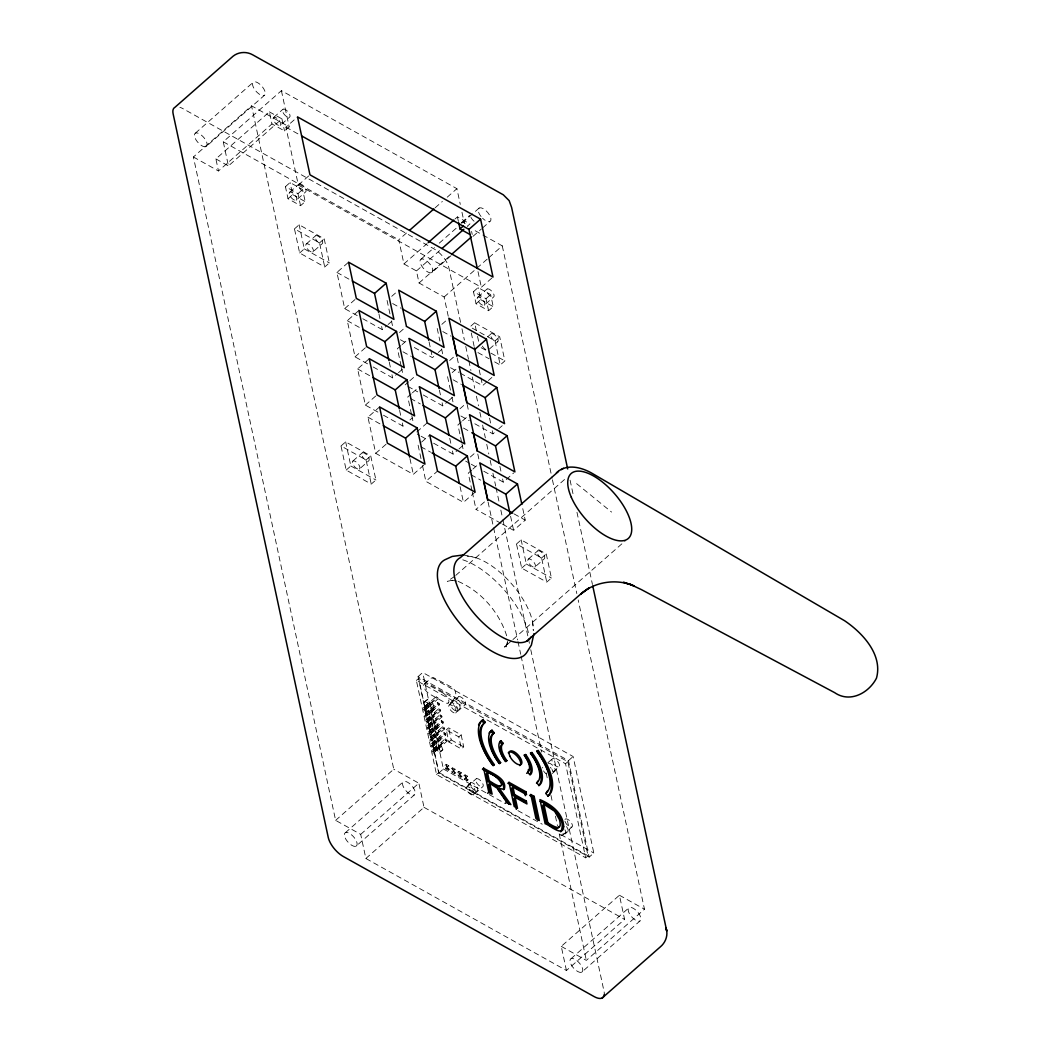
<?xml version="1.0" encoding="UTF-8"?>
<svg xmlns="http://www.w3.org/2000/svg" width="1051" height="1051" viewBox="0 0 1051 1051"><rect width="100%" height="100%" fill="white"/><g stroke="black" fill="none" stroke-linecap="round" stroke-linejoin="round"><path stroke-width="0.75" stroke-dasharray="5 3.75" d="M507.331 643.159L507.515 641.32M507.121 642.739L505.912 646.996L508.001 643.619L504.362 647.088L511.706 640.637M424.591 706.653L426.811 704.695M425.891 712.683L428.112 710.726M427.179 718.713L429.399 716.756M428.466 724.756L430.687 722.786M429.767 730.787L431.987 728.816M431.055 736.817L433.275 734.846M432.355 742.847L434.575 740.889M433.643 748.877L435.863 746.919M195.42 133.109L253.58 81.978M566.436 970.507L561.26 946.373L619.42 895.242L624.596 919.362L566.436 970.507L365.866 858.483L360.69 834.363L335.624 820.358L193.397 156.98L251.557 105.836L289.17 126.843L284.506 130.928L271.973 123.926L269.384 111.866L215.889 158.911L218.477 170.985L271.973 123.926M206.114 146.588A8.644 3.849 48.7 0 0 201.135 134.935A8.644 3.849 48.7 0 0 195.052 138.036A8.644 3.849 48.7 0 0 206.114 146.588L264.261 95.457A8.644 3.849 48.7 0 0 259.295 83.791A8.644 3.849 48.7 0 0 253.199 86.891A8.644 3.849 48.7 0 0 264.261 95.457M269.384 111.866L281.931 118.868L228.422 165.913L223.259 141.793L281.405 90.662L456.909 188.681L460.285 204.406M273.746 117.357L283.047 109.173M280.157 125.45A5.189 2.312 48.7 0 0 277.175 118.448A5.189 2.312 48.7 0 0 273.523 120.313A5.189 2.312 48.7 0 0 280.157 125.45L289.459 117.265A5.189 2.312 48.7 0 0 286.476 110.263A5.189 2.312 48.7 0 0 282.824 112.129A5.189 2.312 48.7 0 0 289.459 117.265M491.829 278.068L481.358 287.265L298.326 185.042L285.925 127.158L297.551 116.924M285.425 186.644L290.076 182.559L302.609 189.561L305.197 201.621L300.547 205.707L288.013 198.718L285.425 186.644L297.959 193.647L300.547 205.707M289.774 192.136L299.075 183.951M298.326 185.042L308.797 175.845M288.013 198.718L292.664 194.619L290.076 182.559M297.959 193.647L302.609 189.561M296.185 200.229A5.189 2.312 48.7 0 0 293.203 193.226A5.189 2.312 48.7 0 0 289.55 195.092A5.189 2.312 48.7 0 0 296.185 200.229L305.499 192.044A5.189 2.312 48.7 0 0 302.517 185.042A5.189 2.312 48.7 0 0 298.852 186.907A5.189 2.312 48.7 0 0 305.499 192.044M294.477 228.868L299.128 224.769L324.194 238.774L329.37 262.895L324.72 266.993L299.64 252.989L294.477 228.868L319.543 242.873L324.72 266.993M306.38 243.885L315.694 235.7M299.64 252.989L304.291 248.89L299.128 224.769M319.543 242.873L324.194 238.774M312.804 251.977A5.189 2.312 48.7 0 0 309.822 244.975A5.189 2.312 48.7 0 0 306.156 246.84A5.189 2.312 48.7 0 0 312.804 251.977L322.105 243.793A5.189 2.312 48.7 0 0 319.123 236.79A5.189 2.312 48.7 0 0 315.471 238.656A5.189 2.312 48.7 0 0 322.105 243.793M357.222 315.615L344.689 308.613L336.924 272.432L348.564 262.198M448.238 316.233L444.126 296.999L419.047 282.995L416.459 270.935L403.926 263.932L398.763 239.812L407.236 232.363M435.101 207.848L442.366 201.464M447.214 197.194L456.909 188.681M344.689 308.613L356.315 298.392M403.926 263.932L427.034 243.622M454.991 219.028L457.435 216.887L469.968 223.889L467.537 226.031M367.561 363.856L355.028 356.854L347.277 320.673L358.903 310.452M461.783 222.378L469.928 215.219M421.07 259.137L434.391 247.419M439.239 243.162L457.408 227.174M462.256 222.917L479.217 208.006M416.459 270.935L439.568 250.624M391.721 296.343L396.372 292.257M419.047 282.995L450.669 255.196M431.764 272.616A8.644 3.849 48.7 0 0 426.785 260.963A8.644 3.849 48.7 0 0 420.689 264.064A8.644 3.849 48.7 0 0 431.764 272.616L451.142 255.577M472.95 236.396L481.437 228.934M482.645 227.87L489.911 221.485M362.792 318.729L382.288 329.62L386.952 325.534M388.108 324.509L393.928 319.386M355.028 356.854L366.654 346.633M377.913 412.11L365.367 405.108L357.616 368.927L369.243 358.693M399.485 332.523L406.461 326.388M444.126 296.999L475.617 269.306M476.839 268.241L487.743 258.651M488.951 257.587L502.273 245.868L473.029 229.525M400.904 345.608L397.409 348.682L401.127 365.984M402.073 344.597L409.049 338.448M473.462 291.666L478.113 287.58L490.646 294.582L493.234 306.642L488.584 310.728L476.05 303.726L473.462 291.666L485.996 298.668L488.584 310.728M441.867 324.352L446.517 320.266M477.811 297.157L487.112 288.972M476.05 303.726L480.701 299.64L478.113 287.58M373.131 366.97L392.64 377.861L397.291 373.775M398.447 372.75L403.098 368.665M485.996 298.668L490.646 294.582M365.367 405.108L377.007 394.874M484.235 305.25A5.189 2.312 48.7 0 0 481.24 298.248A5.189 2.312 48.7 0 0 477.588 300.113A5.189 2.312 48.7 0 0 484.235 305.25L493.536 297.065A5.189 2.312 48.7 0 0 490.554 290.063A5.189 2.312 48.7 0 0 486.889 291.928A5.189 2.312 48.7 0 0 493.536 297.065M414.33 347.513L432.434 357.629L437.085 353.53M438.254 352.505L441.735 349.444M474.632 322.788L469.981 326.887L495.047 340.892L500.223 365.012L504.874 360.913L499.698 336.793L474.632 322.788L476.248 330.329M423.789 465.146L413.319 474.356L375.719 453.349L367.955 417.168L379.582 406.934M405.174 384.863L408.655 381.802M409.824 380.777L416.8 374.642M341.01 445.966L345.674 441.88L370.74 455.884L375.916 480.005L371.253 484.091L346.186 470.099L341.01 445.966L366.09 459.97L371.253 484.091M411.243 393.862L407.762 396.923L411.466 414.239M412.412 392.838L419.388 386.702M449.631 360.532L454.282 356.447M487.703 336.793L491.198 333.719M452.206 372.593L456.87 368.507M352.926 460.995L362.227 452.81M346.186 470.099L350.837 466L345.674 441.88M495.047 340.892L499.698 336.793M489.464 348.971L497.609 341.811A5.189 2.312 48.7 0 0 494.627 334.809A5.189 2.312 48.7 0 0 490.975 336.675A5.189 2.312 48.7 0 0 497.609 341.811M383.484 415.224L402.98 426.115L405.305 424.065M409.956 419.98L412.281 417.93M366.09 459.97L370.74 455.884M375.719 453.349L386.177 444.153M359.35 469.074A5.189 2.312 48.7 0 0 356.355 462.085A5.189 2.312 48.7 0 0 352.702 463.938A5.189 2.312 48.7 0 0 359.35 469.074L368.651 460.89A5.189 2.312 48.7 0 0 365.669 453.901A5.189 2.312 48.7 0 0 362.004 455.753A5.189 2.312 48.7 0 0 368.651 460.89M423.277 394.979L442.786 405.87L447.437 401.784M448.593 400.759L453.244 396.661M427.14 422.883L415.513 433.117L419.691 435.442M460.299 373.184L482.58 385.625L487.23 381.539M488.4 380.515L491.881 377.454M421.596 442.103L429.728 434.943M459.97 408.786L466.946 402.638M461.389 421.858L457.908 424.932L461.612 442.235M462.558 420.847L469.534 414.711M433.616 443.22L453.126 454.111L457.776 450.025M458.932 449L463.596 444.915M475.091 492.131L463.465 502.365L425.852 481.358L437.492 471.124M474.816 423.763L492.919 433.879L497.57 429.78M498.739 428.755L502.233 425.694M470.309 457.027L477.285 450.892M471.728 470.112L468.247 473.173L471.952 490.489M472.897 469.088L479.873 462.952M483.762 471.229L503.271 482.12L513.729 472.911M501.077 523.372L475.998 509.367L487.638 499.133M454.558 576.46L447.266 581.348L452.876 580.152L450.997 580.099L456.857 581.124M455.779 575.383L566.778 477.522M502.47 524.147L513.611 530.361L525.237 520.14L522.544 507.554M516.514 543.984L521.165 539.899L546.244 553.903L551.42 578.024L546.756 582.109L521.69 568.118L516.514 543.984L541.593 557.989L546.756 582.109M528.43 559.014L537.731 550.829M521.69 568.118L526.341 564.019L521.165 539.899M541.593 557.989L546.244 553.903M534.854 567.093A5.189 2.312 48.7 0 0 531.859 560.104A5.189 2.312 48.7 0 0 528.206 561.957A5.189 2.312 48.7 0 0 534.854 567.093L544.155 558.909A5.189 2.312 48.7 0 0 541.173 551.92A5.189 2.312 48.7 0 0 537.508 553.772A5.189 2.312 48.7 0 0 544.155 558.909M418.062 676.608L422.712 672.509L573.137 756.536L593.828 853.018L589.177 857.117L438.74 773.102L418.062 676.608L568.486 760.622L589.177 857.117M416.367 680.444L418.692 678.394L567.868 761.712L588.034 855.79L585.709 857.839L436.533 774.521L416.367 680.444L565.543 763.762L585.709 857.839M424.486 683.938L430.989 678.21L433.367 677.58L450.866 686.776C459.011 691.23 456.397 700.032 448.081 703.119M428.716 705.602L426.391 707.651L425.182 706.127L424.302 702.029L427.429 699.572L432.907 703.474L433.787 707.586L430.66 710.029L431.869 711.553L432.749 715.652L431.948 716.059L434.037 721.682L433.248 722.09L434.457 723.613L435.337 727.712L434.536 728.12L436.625 733.756L435.837 734.15L437.045 735.674L437.925 739.786L437.124 740.18L439.213 745.816L438.412 746.21L440.5 751.846L439.712 752.24L434.234 748.338L433.354 744.239L436.48 741.796L435.272 740.259L434.391 736.16L435.193 735.753L433.104 730.13L433.892 729.722L431.803 724.1L432.605 723.692L430.516 718.069L431.304 717.662L430.095 716.138L429.215 712.039L430.017 711.632L427.928 706.009L428.716 705.602L426.627 699.979M424.302 702.029L427.429 699.572M425.182 706.127L427.507 704.078M426.969 704.682L422.318 708.768L424.131 711.067L428.795 706.968L426.969 704.682L428.795 706.968A1.55 0.696 48.7 0 0 427.954 704.945A1.55 0.696 48.7 0 0 426.851 705.497A1.55 0.696 48.7 0 0 428.847 707.034M429.294 702.633L431.12 704.919L429.294 702.633L436.283 696.498L437.781 697.338L438.096 698.784L430.582 705.523L431.449 709.622L430.66 710.029M425.103 701.621L429.36 703.999L431.698 701.95M427.284 706.127L422.633 710.226L424.131 711.067M429.609 704.078L436.585 697.943L436.283 696.498M423.829 709.609L428.48 705.523M430.805 703.474L437.781 697.338M428.808 710.108L423.619 714.798L425.432 717.097L430.082 712.998L428.269 710.712L430.082 712.998A1.55 0.696 48.7 0 0 429.242 710.975A1.55 0.696 48.7 0 0 428.138 711.527A1.55 0.696 48.7 0 0 430.135 713.064M430.595 708.663L437.571 702.528L439.082 703.369L439.384 704.814L432.408 710.949L430.595 708.663L432.408 710.949M428.572 712.158L423.921 716.257L425.432 717.097M430.897 710.108L437.886 703.973L437.571 702.528M425.116 715.639L429.767 711.553M432.092 709.504L439.082 703.369M431.304 717.662L428.979 719.712L427.77 718.188L426.89 714.089L430.017 711.632M431.869 711.553L434.194 709.517L432.986 707.98M427.77 718.188L430.095 716.138M429.557 716.743L424.906 720.828L426.719 723.127L431.37 719.029L429.557 716.743L431.37 719.029M431.882 714.693L433.695 716.979L431.882 714.693L438.858 708.558L440.369 709.399L440.684 710.844L433.157 717.583M431.948 716.059L435.075 713.616L434.194 709.517M429.872 718.188L425.221 722.287L426.719 723.127M432.197 716.151L439.173 710.003L438.858 708.558M426.417 721.669L431.068 717.583M433.393 715.534L440.369 709.399M450.8 702.738L453.126 700.689M449.355 704.893L458.656 696.708M431.396 722.168L426.207 726.872L428.02 729.158L432.67 725.059L430.857 722.773L432.67 725.059M433.183 720.723L434.996 723.022L433.183 720.723L440.159 714.588L441.656 715.429L441.972 716.874L434.457 723.613M433.248 722.09L436.362 719.646L434.273 714.01M431.16 724.218L426.509 728.317L428.02 729.158M433.485 722.182L440.461 716.033L440.159 714.588M427.704 727.699L432.355 723.613M434.68 721.564L441.656 715.429M433.892 729.722L431.567 731.772L430.358 730.248L429.478 726.149L432.605 723.692M430.358 730.248L432.684 728.198M432.145 728.803L427.494 732.902L429.307 735.188L433.958 731.089L432.145 728.803L433.958 731.089A1.55 0.696 48.7 0 0 433.117 729.066A1.55 0.696 48.7 0 0 432.027 729.617A1.55 0.696 48.7 0 0 434.01 731.168M434.47 726.753L441.446 720.618L442.957 721.459L443.259 722.904L436.283 729.052L434.47 726.753L436.283 729.052M434.536 728.12L437.663 725.676L435.574 720.053M432.46 730.248L427.81 734.347L429.307 735.188M434.786 728.212L441.762 722.063L441.446 720.618M428.992 733.743L433.656 729.644M435.981 727.594L442.957 721.459M435.745 729.644L438.07 727.607L436.861 726.083M457.224 710.818A5.189 2.312 48.7 0 0 454.229 703.828A5.189 2.312 48.7 0 0 450.577 705.681A5.189 2.312 48.7 0 0 457.224 710.818L459.55 708.781A5.189 2.312 48.7 0 0 456.568 701.779A5.189 2.312 48.7 0 0 452.902 703.644A5.189 2.312 48.7 0 0 459.55 708.781M455.779 712.985A5.189 2.312 48.7 0 0 452.784 705.983A5.189 2.312 48.7 0 0 449.132 707.848A5.189 2.312 48.7 0 0 455.779 712.985L465.081 704.801A5.189 2.312 48.7 0 0 462.098 697.798A5.189 2.312 48.7 0 0 458.433 699.664A5.189 2.312 48.7 0 0 465.081 704.801M335.624 820.358L393.77 769.214L251.557 105.836M433.971 734.229L428.782 738.932L430.595 741.218L435.259 737.119L433.432 734.833L435.259 737.119M435.771 732.783L437.584 735.083L435.771 732.783L442.747 726.648L444.245 727.489L444.56 728.934L437.045 735.674M435.837 734.15L438.95 731.706L438.07 727.607M433.748 736.278L429.097 740.377L430.595 741.218M436.073 734.242L443.049 728.107L442.747 726.648M430.293 739.773L434.943 735.674M437.269 733.624L444.245 727.489M434.155 743.832L432.066 738.209L435.193 735.753M446.281 729.906L448.606 727.857L461.153 734.859L463.727 746.919L461.402 748.969L448.869 741.967L446.281 729.906L458.827 736.909L461.402 748.969M435.272 740.259L430.082 744.962L431.895 747.248L436.546 743.149L434.733 740.863L436.546 743.149M437.058 738.827L444.034 732.678L445.545 733.519L445.847 734.977L438.871 741.113L437.058 738.827L438.871 741.113M437.124 740.18L440.251 737.736L438.162 732.113M435.035 742.308L430.385 746.407L431.895 747.248M437.374 740.272L444.35 734.137L444.034 732.678M431.58 745.803L436.231 741.704M438.556 739.654L445.545 733.519M438.333 741.704L440.658 739.668L439.449 738.144M434.234 748.338L436.559 746.289L435.679 742.19L436.48 741.796M436.02 746.893L431.37 750.992L433.183 753.278L437.833 749.179L436.02 746.893L437.833 749.179M438.346 744.857L440.159 747.143L438.346 744.857L445.335 738.708L446.833 739.549L447.148 741.008L439.62 747.747M438.412 746.21L441.538 743.766L440.658 739.668M436.336 748.338L431.685 752.437L433.183 753.278M438.661 746.302L445.637 740.167L445.335 738.708M432.881 751.833L437.531 747.734M439.857 745.698L446.833 739.549M435.442 749.862L437.768 747.826L442.037 750.204L442.826 749.797L440.737 744.174M345.398 832.681L403.545 781.537M448.869 741.967L451.194 739.917L448.606 727.857M439.712 752.24L442.037 750.204M440.5 751.846L442.826 749.797M458.827 736.909L461.153 734.859M360.69 834.363L418.85 783.218L393.77 769.214M445.046 765.312L446.215 764.287L448.724 765.693L449.5 769.306L448.33 770.33L445.821 768.938L445.046 765.312L447.555 766.718L448.33 770.33M436.533 774.521L438.858 772.472L418.692 678.394M438.74 773.102L443.391 769.004L422.712 672.509M356.092 846.16A8.644 3.849 48.7 0 0 351.113 834.494A8.644 3.849 48.7 0 0 345.017 837.594A8.644 3.849 48.7 0 0 356.092 846.16L414.239 795.016A8.644 3.849 48.7 0 0 409.273 783.363A8.644 3.849 48.7 0 0 403.177 786.45A8.644 3.849 48.7 0 0 414.239 795.016M447.555 766.718L448.724 765.693M445.821 768.938L446.99 767.913L446.215 764.287M451.313 768.82L452.482 767.795L454.991 769.187L455.766 772.813L454.597 773.838L452.088 772.432L451.313 768.82L453.822 770.212L454.597 773.838M453.822 770.212L454.991 769.187M452.088 772.432L453.257 771.408L452.482 767.795M457.579 772.314L458.748 771.289L461.258 772.695L462.033 776.308L460.863 777.333L458.354 775.94L457.579 772.314L460.088 773.72L460.863 777.333M460.088 773.72L461.258 772.695M458.354 775.94L459.523 774.915L458.748 771.289M365.866 858.483L424.013 807.339L418.85 783.218M463.859 775.822L465.015 774.797L467.524 776.19L468.299 779.816L467.13 780.84L464.634 779.435L463.859 775.822L466.355 777.215L467.13 780.84M466.355 777.215L467.524 776.19M464.634 779.435L465.79 778.41L465.015 774.797M468.391 784.755L470.717 782.706M466.946 786.91L476.248 778.725M474.802 792.835A5.189 2.312 48.7 0 0 471.82 785.846A5.189 2.312 48.7 0 0 468.168 787.698A5.189 2.312 48.7 0 0 474.802 792.835L477.128 790.799A5.189 2.312 48.7 0 0 474.146 783.796A5.189 2.312 48.7 0 0 470.493 785.662A5.189 2.312 48.7 0 0 477.128 790.799M473.357 795.003A5.189 2.312 48.7 0 0 470.375 788A5.189 2.312 48.7 0 0 466.723 789.866A5.189 2.312 48.7 0 0 473.357 795.003L482.659 786.818A5.189 2.312 48.7 0 0 479.676 779.816A5.189 2.312 48.7 0 0 476.024 781.681A5.189 2.312 48.7 0 0 482.659 786.818M547.847 762.763L552.498 758.677M553.102 771.881L558.922 766.77A5.189 2.312 48.7 0 0 555.94 759.768A5.189 2.312 48.7 0 0 552.274 761.633A5.189 2.312 48.7 0 0 558.922 766.77M552.314 773.483L554.639 771.434M568.486 760.622L573.137 756.536M565.543 763.762L567.868 761.712M562.548 835.256L571.849 827.071M565.241 833.798L567.566 831.748M571.048 958.696L629.194 907.565M561.26 946.373L586.34 960.378L644.486 909.246L578.195 599.99M581.729 972.175A8.644 3.849 48.7 0 0 576.763 960.522A8.644 3.849 48.7 0 0 570.667 963.622A8.644 3.849 48.7 0 0 581.729 972.175L639.888 921.044A8.644 3.849 48.7 0 0 634.909 909.378A8.644 3.849 48.7 0 0 628.826 912.478A8.644 3.849 48.7 0 0 639.888 921.044M426.522 709.083A1.55 0.696 48.7 0 0 425.629 706.981A1.55 0.696 48.7 0 0 424.525 707.546A1.55 0.696 48.7 0 0 426.522 709.083L428.953 706.955M512.927 639.56L625.516 540.634M427.81 715.114A1.55 0.696 48.7 0 0 426.916 713.012A1.55 0.696 48.7 0 0 425.813 713.576A1.55 0.696 48.7 0 0 427.81 715.114L430.24 712.985M429.097 721.144A1.55 0.696 48.7 0 0 428.204 719.042A1.55 0.696 48.7 0 0 427.113 719.607A1.55 0.696 48.7 0 0 429.097 721.144L431.541 719.015M430.398 727.174A1.55 0.696 48.7 0 0 429.504 725.072A1.55 0.696 48.7 0 0 428.401 725.637A1.55 0.696 48.7 0 0 430.398 727.174L432.828 725.045M431.685 733.204A1.55 0.696 48.7 0 0 430.792 731.115A1.55 0.696 48.7 0 0 429.701 731.667A1.55 0.696 48.7 0 0 431.685 733.204L434.116 731.076M432.986 739.234A1.55 0.696 48.7 0 0 432.092 737.145A1.55 0.696 48.7 0 0 430.989 737.697A1.55 0.696 48.7 0 0 432.986 739.234L435.416 737.106A1.55 0.696 48.7 0 0 434.418 735.096A1.55 0.696 48.7 0 0 433.314 735.647A1.55 0.696 48.7 0 0 435.311 737.198M434.273 745.264A1.55 0.696 48.7 0 0 433.38 743.175A1.55 0.696 48.7 0 0 432.276 743.727A1.55 0.696 48.7 0 0 434.273 745.264L436.704 743.136M435.574 751.294A1.55 0.696 48.7 0 0 434.667 749.205A1.55 0.696 48.7 0 0 433.577 749.757A1.55 0.696 48.7 0 0 435.574 751.294L438.004 749.166M426.391 707.651L425.602 708.059L427.691 713.682M428.979 719.712L428.191 720.119L429.071 724.218L430.279 725.742M431.567 731.772L430.765 732.179L432.854 737.802M463.53 554.928L475.709 557.687M458.249 581.439C481.476 591.516 499.882 612.851 507.068 637.077L506.687 635.54M285.925 127.158L300.218 135.132M223.259 141.793L398.763 239.812M292.664 194.619L305.197 201.621M480.701 299.64L493.234 306.642M215.889 158.911L228.422 165.913M193.397 156.98L218.477 170.985M304.291 248.89L329.37 262.895M481.187 347.697L489.543 352.361M490.948 353.136L504.874 360.913M336.924 272.432L350.863 280.21M392.64 303.542L400.996 308.219M442.786 331.551L451.142 336.215M477.929 352.558L489.07 358.785M494.653 361.899L500.223 365.012M400.405 339.736L407.368 343.624M450.551 367.732L458.906 372.409M347.277 320.673L359.81 327.676M402.993 351.796L411.348 356.46M453.126 379.805L461.494 384.469M407.959 386.426L417.707 391.865M460.89 415.986L469.245 420.65M357.616 368.927L370.149 375.93M410.547 398.487L420.295 403.926M463.478 428.046L470.441 431.935M421.083 436.218L428.046 440.119M465.659 461.113L469.836 463.452M471.229 464.227L478.192 468.115M367.955 417.168L380.488 424.17M420.886 446.728L430.634 452.18M471.032 474.737L480.78 480.176M514.097 513.913L525.237 520.14M350.837 466L375.916 480.005M526.341 564.019L551.42 578.024M437.886 703.973L439.384 704.814M439.173 710.003L440.684 710.844M440.461 716.033L441.972 716.874M441.762 722.063L443.259 722.904M443.049 728.107L444.56 728.934M444.35 734.137L445.847 734.977M451.194 739.917L463.727 746.919M445.637 740.167L447.148 741.008M446.99 767.913L449.5 769.306M453.257 771.408L455.766 772.813M459.523 774.915L462.033 776.308M465.79 778.41L468.299 779.816M443.391 769.004L505.005 803.411M517.893 810.61L542.25 824.22M560.879 834.612L593.828 853.018M438.858 772.472L588.034 855.79M619.42 895.242L644.486 909.246M424.013 807.339L624.596 919.362M576.605 483.644L611.59 512.087M429.36 703.999L430.582 705.523M436.559 746.289L437.768 747.826M532.371 621.128L533.658 630.561M570.089 480.189L573.531 496.23M576.973 512.271L592.449 584.487M502.273 245.868L552.09 478.205M552.432 479.808L576.815 593.579M471.584 231.43L472.227 234.439M478.008 271.618L481.358 287.265M461.967 212.276L464.332 223.285M457.435 216.887L458.394 221.419M477.535 336.359L479.479 345.411M471.268 332.917L474.172 346.488M479.203 369.899L480.557 376.192M480.898 377.769L482.58 385.625M489.556 418.14L490.896 424.433M492.249 430.726L492.919 433.879M499.895 466.394L500.907 471.111M502.588 478.98L503.271 482.12M510.576 516.212L513.611 530.361M460.601 322.381L448.895 267.821A17.289 7.699 48.7 0 0 433.774 248.759L183.058 108.726A17.289 7.699 48.7 0 0 179.905 107.333M461.967 328.792L464.384 340.025M465.751 346.449L468.51 359.284M468.851 360.887L470.914 370.517M472.293 376.941L474.697 388.174M476.418 396.188L478.481 405.817M479.86 412.242L481.24 418.653M482.619 425.077L485.365 437.912M486.744 444.323L488.807 453.953M490.186 460.377L491.553 466.789M492.932 473.213L495.691 486.048M496.033 487.651L499.475 503.705M500.841 510.116L502.562 518.143M502.904 519.746L528.022 636.88M528.364 638.482L529.402 643.304M530.768 649.715L604.049 991.5A17.289 7.699 48.7 0 1 604.286 994.391M457.172 357.892L458.893 365.906M467.143 404.359L468.851 412.373M477.785 454.032L479.164 460.443M488.098 502.102L517.631 639.914M517.972 641.517L520.731 654.326M521.073 655.929L541.685 752.069M546.152 772.905L547.86 780.919M550.96 795.344L552.668 803.345M555.427 816.167L557.477 825.784M559.198 833.798L586.34 960.378M437.216 328.438L439.909 341.023M441.604 348.893L442.944 355.185M447.555 376.692L450.59 390.841M451.943 397.133L452.955 401.863M461.954 443.811L463.294 450.104M472.293 492.052L475.998 509.367M429.071 341.89L430.411 348.183M430.752 349.76L432.434 357.629M439.41 390.144L440.422 394.861M442.103 402.73L442.786 405.87M449.749 438.385L451.102 444.678M452.442 450.971L453.126 454.111M460.088 486.626L463.465 502.365M387.07 300.441L390.105 314.591M391.458 320.883L392.47 325.613M401.469 367.561L402.809 373.854M411.808 415.802L413.49 423.671M418.101 445.177L421.136 459.326M422.489 465.619L425.852 481.358M378.925 313.881L379.936 318.611M381.618 326.467L382.288 329.62M389.264 362.135L390.617 368.428M391.957 374.721L392.64 377.861M399.603 410.376L400.956 416.669M402.31 422.962L402.98 426.115M409.956 458.63L413.319 474.356M281.405 90.662L289.17 126.843M281.931 118.868L284.506 130.928M467.143 556.189A53.614 23.858 48.7 0 1 510.812 582.963A53.614 23.858 48.7 0 1 533.133 630.061M462.768 559.815A62.259 27.707 48.7 0 1 528.574 633.477M481.056 216.532A8.644 3.849 48.7 0 1 481.213 207.875A8.644 3.849 48.7 0 1 490.922 218.753A8.644 3.849 48.7 0 1 482.554 218.214M474.067 221.196A5.189 2.312 48.7 0 1 470.861 217.15M564.991 819.399A5.189 2.312 48.7 0 1 571.021 822.316A5.189 2.312 48.7 0 1 570.654 827.15A5.189 2.312 48.7 0 1 564.873 820.923M563.1 833.312A5.189 2.312 48.7 0 1 559.106 834.166M461.153 223.456A5.189 2.312 48.7 0 1 463.727 222.562A5.189 2.312 48.7 0 1 467.866 226.425M485.877 349.563A5.189 2.312 48.7 0 1 482.225 345.937M546.178 773.851A5.189 2.312 48.7 0 1 543.538 770.895M542.566 767.939A5.189 2.312 48.7 0 1 542.763 767.269M548.228 763.354A5.189 2.312 48.7 0 1 554.297 767.401A5.189 2.312 48.7 0 1 553.154 771.434M566.476 826.625A5.189 2.312 48.7 0 1 568.131 831.026A5.189 2.312 48.7 0 1 565.136 831.328M550.317 767.361A5.189 2.312 48.7 0 1 551.21 768.373M551.972 769.45A5.189 2.312 48.7 0 1 552.865 771.539M564.899 829.764A5.189 2.312 48.7 0 1 565.491 833.614A5.189 2.312 48.7 0 1 561.812 832.694M442.773 692.911L427.718 684.503A6.923 3.074 48.7 0 0 423.75 686.526A6.923 3.074 48.7 0 0 429.793 694.146L444.836 702.554A6.923 3.074 48.7 0 0 448.816 700.531A6.923 3.074 48.7 0 0 442.773 692.911M435.902 747.708A1.55 0.696 48.7 0 0 437.899 749.258A1.55 0.696 48.7 0 0 436.993 747.156A1.55 0.696 48.7 0 0 435.902 747.708M434.615 741.678A1.55 0.696 48.7 0 0 436.599 743.228A1.55 0.696 48.7 0 0 435.705 741.126A1.55 0.696 48.7 0 0 434.615 741.678M430.726 723.587A1.55 0.696 48.7 0 0 432.723 725.137A1.55 0.696 48.7 0 0 431.83 723.035A1.55 0.696 48.7 0 0 430.726 723.587M429.439 717.557A1.55 0.696 48.7 0 0 431.435 719.094A1.55 0.696 48.7 0 0 430.529 717.005A1.55 0.696 48.7 0 0 429.439 717.557"/><path stroke-width="1.5" d="M533.921 633.727L531.372 645.078L527.182 651.817A62.259 27.707 48.7 0 1 463.36 627.381A62.259 27.707 48.7 0 1 444.954 559.749L452.193 556.439L463.53 554.928M559.014 826.48C557.069 832.366 549.515 824.129 546.691 823.787L542.75 805.355L543.906 804.33L554.626 811.201L559.46 819.635A30.729 13.676 48.7 0 1 560.196 823.458C561.129 831.972 550.474 824.404 547.86 822.762L543.906 804.33M503.639 789.761C505.084 778.41 489.556 773.917 482.448 769.174L483.618 768.15C490.2 772.538 507.804 778.174 504.27 789.288L499.409 788.552L498.253 789.577L508.894 804.357M558.462 471.492L460.364 557.634A53.614 23.858 48.7 0 0 476.221 615.873A53.614 23.858 48.7 0 0 531.175 636.906M409.667 230.222L433.892 208.913M428.243 242.558L453.782 220.093M378.583 312.318L374.537 293.439L386.164 283.205L348.564 262.198L356.315 298.392L393.928 319.386L386.164 283.205M469.771 234.399L460.01 228.947L463.504 225.886M441.998 248.483L463.885 229.236M477.338 268.491L468.943 229.368L480.57 219.147L297.551 116.924L309.966 174.821L492.985 277.044L480.57 219.147M451.877 254.132L471.334 237.027M388.923 360.559L384.876 341.68L396.516 331.446L358.903 310.452L366.654 346.633L404.267 367.64L396.516 331.446M428.729 340.314L424.683 321.435L436.31 311.214L398.697 290.207L406.461 326.388L444.074 347.395L436.31 311.214M399.275 408.8L395.229 389.921L406.855 379.7L369.243 358.693L377.007 394.874L414.606 415.881L406.855 379.7M439.068 388.568L435.022 369.689L446.649 359.455L409.049 338.448L416.8 374.642L454.413 395.636L446.649 359.455M486.455 339.223L494.206 375.404L456.607 354.397L448.843 318.217L486.455 339.223L474.829 349.444L452.534 337.003M409.614 457.054L405.568 438.175L417.194 427.941L379.582 406.934L387.346 443.128L424.959 464.122L417.194 427.941M449.079 435.232L445.361 417.93L457.001 407.709L419.388 386.702L427.14 422.883L464.752 443.89L457.001 407.709M488.873 415L485.168 397.685L496.795 387.464L459.195 366.457L466.946 402.638L504.559 423.645L496.795 387.464M459.418 483.486L455.714 466.171L467.34 455.95L429.728 434.943L437.492 471.124L475.091 492.131L467.34 455.95M499.225 463.241L495.507 445.939L507.134 435.705L469.534 414.711L477.285 450.892L514.898 471.899L507.134 435.705M509.906 513.059L505.846 494.18L517.486 483.959L479.873 462.952L487.638 499.133L512.704 513.138M481.857 720.684L483.026 719.659L485.26 722.287A46.691 20.784 48.7 0 0 494.351 764.681L493.182 765.706A46.691 20.784 48.7 0 1 484.104 723.311L481.857 720.684A50.159 22.321 48.7 0 0 478.56 724.862M484.104 723.311L485.26 722.287M490.817 731.207L491.986 730.195L494.22 732.823A32.857 14.622 48.7 0 0 500.618 762.645L499.461 763.67A32.857 14.622 48.7 0 1 493.064 733.848L490.817 731.207A36.325 16.159 48.7 0 0 489.07 733.072M493.064 733.848L494.22 732.823M500.946 740.719L499.777 741.743L502.023 744.384A19.023 8.461 48.7 0 0 505.728 761.647L506.884 760.622A19.023 8.461 48.7 0 1 503.179 743.359L500.946 740.719A22.478 10.011 48.7 0 0 505.321 761.134L506.884 760.622M502.023 744.384L503.179 743.359M487.506 772.669L489.214 780.657C510.444 795.502 500.315 775.191 487.506 772.669L486.337 773.694L488.045 781.668C490.515 781.116 498.726 790.812 500.552 785.583M488.045 781.668L489.214 780.657M499.409 788.552L510.878 804.619L506.7 802.281L497.176 788.197L489.805 783.415L488.636 784.44L490.607 793.623M525.697 754.539L524.121 755.052A19.023 8.461 48.7 0 1 527.825 772.314L530.072 774.955A22.478 10.011 48.7 0 0 525.697 754.539L524.528 755.564A22.478 10.011 48.7 0 1 530.387 774.101M531.964 752.516L530.387 753.028A32.857 14.622 48.7 0 1 536.785 782.85L539.032 785.491A36.325 16.159 48.7 0 0 531.964 752.516L530.794 753.541A36.325 16.159 48.7 0 1 538.808 785.662M487.625 793.295L488.781 792.27L483.618 768.15M538.23 750.493L536.667 750.992A46.691 20.784 48.7 0 1 545.745 793.387L547.991 796.014A50.159 22.321 48.7 0 0 538.23 750.493L537.061 751.518A50.159 22.321 48.7 0 1 547.821 796.185M507.856 783.363L509.026 782.351L525.934 791.797L526.551 794.635L512.954 787.041L511.784 788.066L513.387 795.541L525.158 802.11L526.328 801.085L514.556 794.517L512.954 787.041M526.669 773.339L527.825 772.314M513.387 795.541L514.556 794.517M505.544 803.306L506.7 802.281M526.328 801.085L526.932 803.936L515.161 797.367L514.005 798.379L516.356 809.349M525.382 795.66L524.777 792.809L525.934 791.797M529.651 795.541L530.808 794.517L534.131 796.369L539.308 820.489L535.984 818.637L530.808 794.517M537.823 820.003L532.962 797.394L534.131 796.369M546.691 823.787L547.86 822.762M602.197 997.977L660.356 946.846C664.928 943.075 667.595 937.006 666.754 931.081L592.79 586.09M526.669 641.202L580.743 594.038C593.421 582.845 611.932 579.246 628.104 583.791L623.493 582.28L633.989 585.893L628.721 583.633L641.412 589.611L834.652 692.648C849.97 703.25 868.809 693.069 876.468 678.184C882.985 654.773 862.595 632.899 844.676 620.786L592.633 473.646C581.912 467.301 566.594 463.136 556.413 472.819M560.735 831.827C567.159 818.939 551.197 805.565 540.056 801.348M561.392 469.626L563.402 468.312M494.351 764.681L492.788 765.181A50.159 22.321 48.7 0 1 483.026 719.659M500.618 762.645L499.054 763.157A36.325 16.159 48.7 0 1 491.986 730.195M498.253 789.577L499.659 790.129M301.65 135.934L468.943 229.368M352.256 280.985L374.537 293.439M402.388 308.994L424.683 321.435M362.595 329.239L384.876 341.68M412.741 357.235L435.022 369.689M462.887 385.244L485.168 397.685M372.934 377.48L395.229 389.921M423.08 405.489L445.361 417.93M471.833 432.71L495.507 445.939M383.273 425.721L405.568 438.175M432.027 452.955L455.714 466.171M483.565 481.739L505.846 494.18M509.275 784.151L524.777 792.809M530.755 796.159L532.962 797.394M488.781 792.27L492.104 794.122L489.805 783.415M567.685 468.956L511.601 207.402L509.157 200.636L503.298 194.79L252.582 54.77C246.538 51.341 238.564 51.801 233.112 56.176L174.952 107.307A17.289 7.699 48.7 0 0 173.113 113.797L328.254 837.476A17.289 7.699 48.7 0 0 343.375 856.539L594.091 996.571A17.289 7.699 48.7 0 0 604.286 994.391M517.486 483.959L521.874 504.401M458.722 222.917L460.01 228.947M474.5 347.986L478.533 366.746M452.705 337.069L456.83 356.289M463.018 385.139L466.789 402.756M473.318 433.209L477.101 450.826M483.972 482.882L487.743 500.499M515.161 797.367L517.512 808.324L514.202 806.472L509.026 782.351M528.417 769.45A19.023 8.461 48.7 0 1 527.917 771.749M547.663 790.51A46.691 20.784 48.7 0 1 546.349 792.69M508.264 752.818A8.644 3.849 48.7 0 1 517.131 756.208A8.644 3.849 48.7 0 1 519.693 765.601M537.784 781.129A32.857 14.622 48.7 0 1 536.483 783.113M563.678 826.598C563.283 838.107 548.149 823.787 545.154 823.761L539.978 799.627C551.21 804.409 563.257 813.211 563.678 826.598M580.743 594.038L588.705 588.166L580.743 594.038M666.452 929.715L666.006 928.007L666.754 931.081L666.452 929.715M571.363 497.399A43.236 19.233 48.7 0 0 626.738 539.557A43.236 19.233 48.7 0 0 601.133 481.03A43.236 19.233 48.7 0 0 571.363 497.399M509.788 756.011A8.644 3.849 48.7 0 0 520.849 764.576A8.644 3.849 48.7 0 0 515.883 752.923A8.644 3.849 48.7 0 0 509.788 756.011"/></g></svg>
